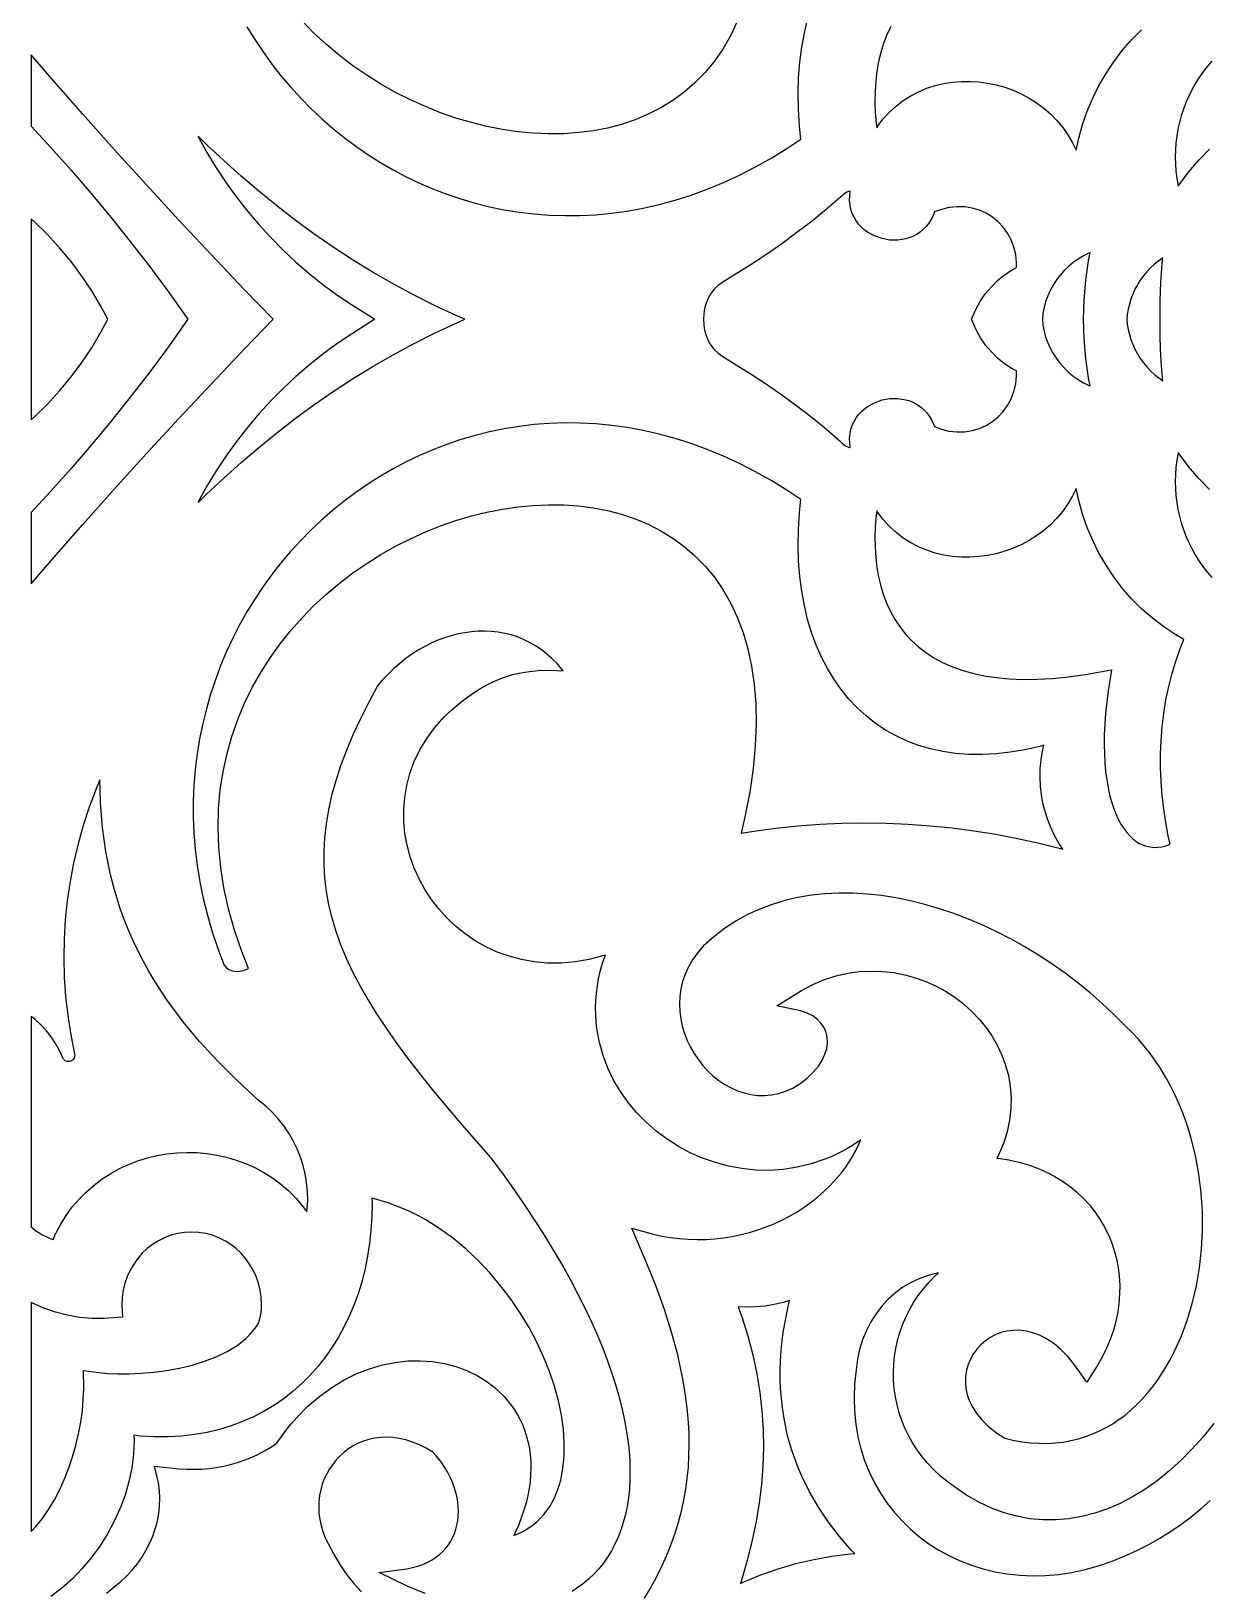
# Model space of a CAD drawing. Extents: x -375 to 375, y -1025 to 1025.
# Drawn here: x -265 to -207.8, y 514.5 to 590.2 of the extents above; entities that cross this region are included whole.
import ezdxf

# ---------------------------------------------------------------- set-up
doc = ezdxf.new("R2010")
doc.units = 0
doc.layers.add('LAYER_10', color=1, linetype='CONTINUOUS')

msp = doc.modelspace()

# ---------------------------------------------------------------- linework, layer by layer
at = {"layer": 'LAYER_10'}
for points in [[(-254.523, 590.426), (-254.145, 589.81), (-253.744, 589.21), (-253.322, 588.626), (-252.879, 588.06), (-252.415, 587.512), (-251.932, 586.982), (-251.43, 586.472), (-250.909, 585.981), (-250.37, 585.511), (-249.814, 585.062), (-249.242, 584.635), (-248.654, 584.23), (-248.05, 583.849), (-247.432, 583.491), (-246.8, 583.157), (-246.155, 582.848), (-245.496, 582.565), (-244.826, 582.307), (-244.144, 582.077), (-243.452, 581.874), (-242.749, 581.699), (-242.037, 581.553), (-241.315, 581.436), (-240.585, 581.349), (-239.848, 581.293), (-239.103, 581.268), (-238.352, 581.274), (-237.595, 581.313), (-236.833, 581.386), (-236.066, 581.492), (-235.295, 581.632), (-234.52, 581.808), (-233.743, 582.019), (-232.963, 582.267), (-232.181, 582.551), (-231.399, 582.874), (-230.616, 583.234), (-229.833, 583.634), (-229.05, 584.074), (-228.27, 584.554), (-227.64, 584.975), (-227.707, 585.613), (-227.756, 586.423), (-227.769, 587.212), (-227.746, 587.977), (-227.688, 588.719), (-227.596, 589.437), (-227.469, 590.129), (-227.309, 590.796)], [(-230.724, 590.691), (-231.051, 589.998), (-231.422, 589.353), (-231.835, 588.757), (-232.287, 588.209), (-232.777, 587.71), (-233.3, 587.258), (-233.856, 586.853), (-234.441, 586.496), (-235.053, 586.185), (-235.689, 585.919), (-236.347, 585.698), (-237.024, 585.52), (-237.719, 585.387), (-238.428, 585.295), (-239.151, 585.245), (-239.883, 585.236), (-240.625, 585.268), (-241.372, 585.338), (-242.123, 585.448), (-242.876, 585.596), (-243.629, 585.782), (-244.379, 586.004), (-245.125, 586.263), (-245.864, 586.557), (-246.594, 586.887), (-247.313, 587.251), (-248.019, 587.649), (-248.709, 588.081), (-249.381, 588.545), (-250.034, 589.042), (-250.664, 589.57), (-251.271, 590.13), (-251.85, 590.72)], [(-223.277, 590.44), (-223.463, 590.041), (-223.623, 589.625), (-223.757, 589.19), (-223.865, 588.74), (-223.947, 588.273), (-224.004, 587.791), (-224.035, 587.296), (-224.042, 586.788), (-224.024, 586.268), (-223.982, 585.737), (-223.957, 585.526), (-223.93, 585.57), (-223.652, 585.942), (-223.348, 586.28), (-223.02, 586.582), (-222.672, 586.85), (-222.305, 587.082), (-221.923, 587.281), (-221.528, 587.446), (-221.121, 587.577), (-220.706, 587.676), (-220.285, 587.742), (-219.859, 587.777), (-219.432, 587.781), (-219.005, 587.754), (-218.58, 587.697), (-218.159, 587.611), (-217.745, 587.495), (-217.339, 587.35), (-216.945, 587.177), (-216.563, 586.975), (-216.197, 586.745), (-215.847, 586.488), (-215.518, 586.203), (-215.211, 585.891), (-214.928, 585.552), (-214.672, 585.187), (-214.446, 584.797), (-214.282, 584.448), (-214.153, 585.034), (-213.964, 585.695), (-213.737, 586.342), (-213.471, 586.971), (-213.168, 587.58), (-212.827, 588.169), (-212.45, 588.736), (-212.035, 589.278), (-211.585, 589.793), (-211.099, 590.28)], [(-207.692, 588.77), (-207.913, 588.506), (-208.12, 588.234), (-208.314, 587.952), (-208.493, 587.663), (-208.659, 587.366), (-208.809, 587.062), (-208.945, 586.752), (-209.066, 586.436), (-209.171, 586.115), (-209.261, 585.789), (-209.335, 585.459), (-209.393, 585.126), (-209.435, 584.789), (-209.46, 584.449), (-209.468, 584.108), (-209.46, 583.764), (-209.434, 583.42), (-209.39, 583.075), (-209.329, 582.73), (-209.321, 582.695), (-209.274, 582.767), (-208.817, 583.385), (-208.327, 583.961), (-207.806, 584.497)], [(-207.806, 567.977), (-208.327, 568.513), (-208.817, 569.089), (-209.274, 569.707), (-209.321, 569.779), (-209.329, 569.744), (-209.39, 569.399), (-209.434, 569.054), (-209.46, 568.71), (-209.468, 568.367), (-209.46, 568.025), (-209.435, 567.686), (-209.393, 567.349), (-209.335, 567.015), (-209.261, 566.685), (-209.171, 566.359), (-209.066, 566.038), (-208.945, 565.722), (-208.809, 565.412), (-208.659, 565.108), (-208.493, 564.811), (-208.314, 564.522), (-208.12, 564.241), (-207.913, 563.968), (-207.692, 563.704)], [(-235.236, 514.175), (-234.945, 514.659), (-234.652, 515.193), (-234.385, 515.726), (-234.146, 516.259), (-233.932, 516.793), (-233.743, 517.327), (-233.579, 517.861), (-233.438, 518.396), (-233.321, 518.931), (-233.226, 519.467), (-233.152, 520.004), (-233.1, 520.542), (-233.069, 521.08), (-233.058, 521.62), (-233.066, 522.161), (-233.093, 522.703), (-233.138, 523.246), (-233.2, 523.79), (-233.28, 524.335), (-233.376, 524.88), (-233.616, 525.98), (-233.914, 527.082), (-234.265, 528.19), (-234.665, 529.303), (-235.11, 530.421), (-235.849, 532.141), (-234.811, 531.849), (-234.387, 531.753), (-233.961, 531.678), (-233.532, 531.625), (-233.102, 531.593), (-232.671, 531.581), (-232.242, 531.59), (-231.813, 531.619), (-231.388, 531.667), (-230.966, 531.735), (-230.548, 531.821), (-230.135, 531.927), (-229.729, 532.05), (-229.329, 532.192), (-228.938, 532.35), (-228.556, 532.527), (-228.184, 532.719), (-227.822, 532.929), (-227.473, 533.154), (-227.136, 533.395), (-226.812, 533.651), (-226.503, 533.923), (-226.21, 534.208), (-225.933, 534.508), (-225.672, 534.821), (-225.43, 535.148), (-225.206, 535.488), (-225.002, 535.841), (-224.819, 536.205), (-224.728, 536.415), (-224.84, 536.336), (-225.159, 536.13), (-225.482, 535.942), (-225.808, 535.771), (-226.137, 535.616), (-226.472, 535.477), (-227.139, 535.251), (-227.813, 535.087), (-228.49, 534.984), (-229.165, 534.94), (-229.835, 534.954), (-230.497, 535.022), (-231.149, 535.142), (-231.786, 535.313), (-232.407, 535.531), (-233.007, 535.796), (-233.584, 536.104), (-234.136, 536.454), (-234.658, 536.844), (-235.148, 537.272), (-235.603, 537.735), (-236.02, 538.232), (-236.395, 538.761), (-236.726, 539.319), (-237.009, 539.905), (-237.24, 540.517), (-237.418, 541.151), (-237.537, 541.803), (-237.574, 542.141), (-237.596, 542.48), (-237.601, 542.823), (-237.59, 543.17), (-237.562, 543.519), (-237.517, 543.872), (-237.455, 544.227), (-237.375, 544.585), (-237.276, 544.944), (-237.159, 545.306), (-237.128, 545.388), (-237.201, 545.363), (-237.906, 545.178), (-238.598, 545.057), (-239.276, 544.999), (-239.937, 544.999), (-240.579, 545.055), (-241.2, 545.165), (-241.8, 545.325), (-242.375, 545.534), (-242.923, 545.787), (-243.444, 546.082), (-243.936, 546.416), (-244.396, 546.786), (-244.823, 547.19), (-245.215, 547.625), (-245.571, 548.087), (-245.89, 548.574), (-246.169, 549.083), (-246.406, 549.611), (-246.601, 550.157), (-246.751, 550.716), (-246.855, 551.286), (-246.91, 551.865), (-246.915, 552.449), (-246.869, 553.035), (-246.769, 553.62), (-246.613, 554.202), (-246.401, 554.776), (-246.13, 555.34), (-245.8, 555.89), (-245.409, 556.424), (-244.954, 556.94), (-244.583, 557.284), (-244.222, 557.593), (-243.864, 557.875), (-243.504, 558.129), (-243.142, 558.356), (-242.776, 558.556), (-242.403, 558.729), (-242.022, 558.875), (-241.631, 558.994), (-241.23, 559.086), (-240.816, 559.151), (-240.389, 559.191), (-239.945, 559.205), (-239.485, 559.195), (-239.174, 559.173), (-239.236, 559.256), (-239.473, 559.53), (-239.721, 559.782), (-239.979, 560.01), (-240.247, 560.216), (-240.523, 560.4), (-240.807, 560.562), (-241.099, 560.702), (-241.398, 560.821), (-241.702, 560.919), (-242.013, 560.996), (-242.328, 561.053), (-242.647, 561.089), (-242.969, 561.104), (-243.294, 561.1), (-243.621, 561.076), (-243.949, 561.031), (-244.278, 560.968), (-244.605, 560.884), (-244.932, 560.782), (-245.256, 560.66), (-245.578, 560.519), (-245.895, 560.36), (-246.208, 560.182), (-246.515, 559.986), (-246.817, 559.772), (-247.111, 559.539), (-247.397, 559.289), (-247.674, 559.022), (-247.942, 558.737), (-248.183, 558.455), (-248.615, 557.653), (-249.019, 556.849), (-249.381, 556.067), (-249.7, 555.306), (-249.979, 554.563), (-250.216, 553.839), (-250.413, 553.13), (-250.569, 552.435), (-250.686, 551.754), (-250.762, 551.083), (-250.8, 550.421), (-250.798, 549.767), (-250.758, 549.119), (-250.679, 548.473), (-250.561, 547.83), (-250.405, 547.187), (-250.21, 546.541), (-249.977, 545.892), (-249.705, 545.238), (-249.395, 544.577), (-249.047, 543.908), (-248.66, 543.228), (-248.235, 542.538), (-247.771, 541.835), (-247.27, 541.117), (-246.73, 540.384), (-246.153, 539.634), (-245.539, 538.866), (-244.198, 537.265), (-242.699, 535.562), (-242.109, 534.766), (-241.554, 533.991), (-241.029, 533.229), (-240.532, 532.481), (-240.063, 531.746), (-239.621, 531.024), (-239.207, 530.316), (-238.82, 529.621), (-238.459, 528.939), (-238.124, 528.271), (-237.815, 527.617), (-237.53, 526.977), (-237.271, 526.35), (-237.036, 525.737), (-236.824, 525.137), (-236.636, 524.552), (-236.472, 523.981), (-236.33, 523.423), (-236.21, 522.88), (-236.112, 522.351), (-236.035, 521.836), (-235.98, 521.335), (-235.946, 520.849), (-235.932, 520.377), (-235.938, 519.919), (-235.963, 519.476), (-236.008, 519.048), (-236.072, 518.634), (-236.155, 518.236), (-236.256, 517.852), (-236.375, 517.484), (-236.511, 517.132), (-236.665, 516.795), (-236.836, 516.474), (-237.023, 516.169), (-237.225, 515.881), (-237.443, 515.609), (-237.676, 515.354), (-237.923, 515.117), (-238.184, 514.897), (-238.459, 514.694), (-238.745, 514.509)], [(-261.335, 514.419), (-260.971, 514.73), (-260.654, 514.983), (-260.368, 515.248), (-260.102, 515.533), (-259.855, 515.836), (-259.631, 516.155), (-259.429, 516.487), (-259.252, 516.832), (-259.1, 517.187), (-258.973, 517.55), (-258.874, 517.918), (-258.804, 518.29), (-258.762, 518.665), (-258.751, 519.039), (-258.771, 519.411), (-258.823, 519.78), (-259.01, 520.581), (-257.818, 520.453), (-257.45, 520.435), (-257.084, 520.433), (-256.723, 520.447), (-256.366, 520.476), (-256.014, 520.522), (-255.667, 520.584), (-255.325, 520.663), (-254.986, 520.759), (-254.653, 520.873), (-254.323, 521.004), (-253.998, 521.153), (-253.677, 521.321), (-253.361, 521.507), (-253.091, 521.685), (-252.885, 521.983), (-252.634, 522.319), (-252.376, 522.638), (-252.109, 522.942), (-251.562, 523.495), (-250.992, 523.984), (-250.404, 524.41), (-249.802, 524.772), (-249.189, 525.074), (-248.571, 525.315), (-247.95, 525.497), (-247.33, 525.621), (-246.715, 525.689), (-246.11, 525.702), (-245.517, 525.661), (-244.94, 525.568), (-244.384, 525.423), (-243.852, 525.228), (-243.348, 524.985), (-242.875, 524.693), (-242.439, 524.356), (-242.043, 523.972), (-241.694, 523.549), (-241.534, 523.316), (-241.389, 523.077), (-241.258, 522.827), (-241.14, 522.568), (-241.037, 522.299), (-240.948, 522.021), (-240.875, 521.734), (-240.818, 521.439), (-240.777, 521.135), (-240.752, 520.824), (-240.745, 520.505), (-240.756, 520.178), (-240.784, 519.844), (-240.831, 519.504), (-240.896, 519.156), (-240.98, 518.803), (-241.084, 518.443), (-241.207, 518.077), (-241.351, 517.705), (-241.515, 517.328), (-241.57, 517.215), (-241.379, 517.293), (-241.129, 517.418), (-240.895, 517.557), (-240.677, 517.709), (-240.475, 517.875), (-240.287, 518.053), (-240.115, 518.245), (-239.956, 518.448), (-239.812, 518.664), (-239.682, 518.891), (-239.565, 519.129), (-239.462, 519.379), (-239.372, 519.639), (-239.296, 519.91), (-239.234, 520.19), (-239.185, 520.476), (-239.126, 521.085), (-239.12, 521.719), (-239.165, 522.379), (-239.262, 523.06), (-239.408, 523.757), (-239.602, 524.464), (-239.843, 525.178), (-240.13, 525.893), (-240.461, 526.605), (-240.834, 527.308), (-241.249, 528), (-241.702, 528.674), (-242.194, 529.326), (-242.722, 529.952), (-243.284, 530.547), (-243.879, 531.107), (-244.506, 531.627), (-245.162, 532.103), (-245.849, 532.532), (-246.198, 532.725), (-246.557, 532.906), (-246.922, 533.072), (-247.292, 533.223), (-247.669, 533.36), (-248.051, 533.48), (-248.439, 533.584), (-248.463, 533.589), (-248.455, 533.329), (-248.466, 532.677), (-248.505, 532.034), (-248.572, 531.402), (-248.667, 530.782), (-248.79, 530.174), (-248.939, 529.58), (-249.116, 529), (-249.319, 528.435), (-249.548, 527.888), (-249.803, 527.357), (-250.083, 526.846), (-250.388, 526.354), (-250.718, 525.882), (-251.073, 525.433), (-251.451, 525.006), (-251.853, 524.603), (-252.278, 524.225), (-252.725, 523.873), (-253.195, 523.548), (-253.686, 523.251), (-254.199, 522.983), (-254.733, 522.746), (-255.287, 522.539), (-255.86, 522.365), (-256.453, 522.224), (-257.064, 522.117), (-257.694, 522.045), (-258.341, 522.008), (-259.006, 522.009), (-259.687, 522.047), (-260.017, 522.083), (-260.007, 521.812), (-260.031, 521.159), (-260.114, 520.498), (-260.253, 519.839), (-260.444, 519.185), (-260.685, 518.54), (-260.971, 517.909), (-261.301, 517.297), (-261.672, 516.707), (-262.08, 516.144), (-262.524, 515.613), (-262.999, 515.117), (-263.505, 514.662), (-264.038, 514.252)], [(-207.596, 522.649), (-208.118, 522.003), (-208.655, 521.402), (-209.206, 520.846), (-209.771, 520.336), (-210.347, 519.874), (-210.935, 519.459), (-211.533, 519.094), (-212.14, 518.778), (-212.754, 518.513), (-213.374, 518.299), (-213.999, 518.138), (-214.628, 518.03), (-215.259, 517.976), (-215.89, 517.978), (-216.521, 518.036), (-217.148, 518.151), (-217.771, 518.322), (-218.387, 518.552), (-218.996, 518.839), (-219.596, 519.185), (-220.179, 519.585), (-220.535, 519.841), (-220.873, 520.118), (-221.188, 520.41), (-221.48, 520.717), (-221.748, 521.038), (-221.992, 521.371), (-222.214, 521.715), (-222.411, 522.069), (-222.585, 522.432), (-222.736, 522.803), (-222.863, 523.18), (-222.966, 523.563), (-223.046, 523.951), (-223.102, 524.341), (-223.134, 524.734), (-223.143, 525.127), (-223.129, 525.521), (-223.091, 525.913), (-223.029, 526.302), (-222.944, 526.688), (-222.835, 527.07), (-222.702, 527.446), (-222.547, 527.814), (-222.367, 528.175), (-222.165, 528.527), (-221.938, 528.868), (-221.689, 529.197), (-221.416, 529.514), (-221.12, 529.817), (-220.951, 529.969), (-221.412, 529.857), (-221.86, 529.699), (-222.283, 529.501), (-222.681, 529.264), (-223.052, 528.992), (-223.395, 528.685), (-223.708, 528.346), (-223.991, 527.978), (-224.242, 527.582), (-224.459, 527.161), (-224.641, 526.718), (-224.786, 526.254), (-224.893, 525.771), (-224.962, 525.265), (-225.033, 524.576), (-225.058, 523.908), (-225.037, 523.259), (-224.974, 522.628), (-224.87, 522.016), (-224.725, 521.425), (-224.542, 520.854), (-224.323, 520.306), (-224.068, 519.78), (-223.78, 519.278), (-223.459, 518.801), (-223.107, 518.35), (-222.726, 517.924), (-222.317, 517.527), (-221.881, 517.158), (-221.421, 516.818), (-220.937, 516.509), (-220.43, 516.232), (-219.904, 515.987), (-219.358, 515.776), (-218.795, 515.6), (-218.216, 515.459), (-217.622, 515.356), (-217.015, 515.29), (-216.397, 515.263), (-215.769, 515.275), (-215.132, 515.329), (-214.488, 515.425), (-213.838, 515.564), (-213.184, 515.747), (-212.528, 515.976), (-211.866, 516.252), (-211.299, 516.508), (-210.748, 516.787), (-210.212, 517.088), (-209.691, 517.412), (-209.187, 517.758), (-208.7, 518.125), (-208.23, 518.511), (-207.777, 518.917)], [(-245.877, 514.401), (-246.309, 514.576), (-246.743, 514.769), (-248.106, 515.431), (-246.773, 515.605), (-246.49, 515.661), (-246.226, 515.733), (-245.98, 515.82), (-245.752, 515.921), (-245.542, 516.035), (-245.349, 516.161), (-245.173, 516.299), (-245.014, 516.446), (-244.87, 516.604), (-244.743, 516.772), (-244.63, 516.948), (-244.533, 517.132), (-244.45, 517.324), (-244.383, 517.523), (-244.33, 517.729), (-244.292, 517.941), (-244.27, 518.158), (-244.262, 518.379), (-244.269, 518.604), (-244.292, 518.832), (-244.329, 519.062), (-244.382, 519.294), (-244.449, 519.525), (-244.532, 519.756), (-244.629, 519.986), (-244.742, 520.214), (-244.87, 520.438), (-245.012, 520.658), (-245.169, 520.874), (-245.341, 521.083), (-245.504, 521.261), (-245.818, 521.45), (-246.156, 521.621), (-246.489, 521.757), (-246.815, 521.861), (-247.134, 521.934), (-247.445, 521.978), (-247.749, 521.993), (-248.043, 521.982), (-248.328, 521.946), (-248.603, 521.885), (-248.868, 521.802), (-249.121, 521.697), (-249.363, 521.571), (-249.592, 521.426), (-249.807, 521.262), (-250.008, 521.082), (-250.194, 520.885), (-250.364, 520.673), (-250.517, 520.448), (-250.652, 520.21), (-250.769, 519.962), (-250.866, 519.703), (-250.942, 519.435), (-250.998, 519.159), (-251.031, 518.877), (-251.042, 518.59), (-251.029, 518.298), (-250.992, 518.003), (-250.929, 517.706), (-250.839, 517.407), (-250.722, 517.108), (-250.573, 516.802), (-250.299, 516.274), (-250.001, 515.782), (-249.678, 515.319), (-249.332, 514.885), (-248.963, 514.48)]]:
    msp.add_lwpolyline(points, dxfattribs=at)
for points in [[(-264.998, 566.866), (-264.998, 563.407), (-264.014, 564.545), (-262.489, 566.281), (-260.949, 568.006), (-259.396, 569.719), (-257.829, 571.421), (-256.248, 573.111), (-254.654, 574.789), (-253.255, 576.237), (-254.654, 577.686), (-256.248, 579.363), (-257.829, 581.053), (-259.396, 582.755), (-260.949, 584.468), (-262.489, 586.193), (-264.014, 587.929), (-264.998, 589.067), (-264.998, 585.608), (-264.062, 584.598), (-263.063, 583.479), (-262.084, 582.343), (-261.128, 581.19), (-260.192, 580.021), (-259.279, 578.836), (-258.388, 577.634), (-257.391, 576.237), (-258.388, 574.84), (-259.279, 573.638), (-260.192, 572.453), (-261.128, 571.284), (-262.084, 570.131), (-263.063, 568.995), (-264.062, 567.876)], [(-246.448, 575.048), (-245.417, 575.565), (-244.362, 576.057), (-243.944, 576.237), (-244.362, 576.418), (-245.417, 576.909), (-246.448, 577.427), (-247.455, 577.969), (-248.44, 578.536), (-249.404, 579.128), (-250.348, 579.744), (-251.272, 580.385), (-252.179, 581.05), (-253.07, 581.738), (-253.944, 582.451), (-254.805, 583.187), (-255.652, 583.946), (-256.488, 584.728), (-256.9, 585.131), (-256.885, 585.101), (-256.465, 584.334), (-256.015, 583.588), (-255.538, 582.864), (-255.034, 582.163), (-254.504, 581.485), (-253.949, 580.831), (-253.37, 580.201), (-252.769, 579.595), (-252.146, 579.014), (-251.502, 578.459), (-250.839, 577.93), (-250.156, 577.427), (-249.457, 576.952), (-248.315, 576.237), (-249.457, 575.523), (-250.156, 575.047), (-250.839, 574.544), (-251.502, 574.015), (-252.146, 573.46), (-252.769, 572.879), (-253.37, 572.274), (-253.949, 571.643), (-254.504, 570.989), (-255.034, 570.311), (-255.538, 569.61), (-256.015, 568.886), (-256.465, 568.141), (-256.885, 567.373), (-256.9, 567.343), (-256.488, 567.746), (-255.652, 568.528), (-254.805, 569.288), (-253.944, 570.023), (-253.07, 570.736), (-252.179, 571.425), (-251.272, 572.089), (-250.348, 572.73), (-249.404, 573.346), (-248.44, 573.938), (-247.455, 574.505)], [(-225.716, 570.312), (-225.598, 570.2), (-225.498, 570.12), (-225.407, 570.064), (-225.33, 570.032), (-225.269, 570.022), (-225.239, 570.024), (-225.267, 570.251), (-225.272, 570.476), (-225.251, 570.693), (-225.208, 570.901), (-225.143, 571.098), (-225.058, 571.283), (-224.955, 571.455), (-224.837, 571.613), (-224.699, 571.763), (-224.403, 572.004), (-224.064, 572.192), (-223.699, 572.322), (-223.317, 572.391), (-222.928, 572.396), (-222.549, 572.335), (-222.354, 572.276), (-222.171, 572.199), (-221.994, 572.104), (-221.826, 571.988), (-221.668, 571.853), (-221.522, 571.697), (-221.391, 571.522), (-221.276, 571.328), (-221.178, 571.115), (-221.151, 571.033), (-220.855, 570.916), (-220.453, 570.815), (-220.061, 570.771), (-219.681, 570.78), (-219.316, 570.838), (-218.97, 570.943), (-218.644, 571.092), (-218.342, 571.281), (-218.066, 571.508), (-217.822, 571.769), (-217.611, 572.061), (-217.436, 572.382), (-217.302, 572.728), (-217.212, 573.098), (-217.168, 573.487), (-217.172, 573.729), (-217.385, 573.839), (-217.749, 574.078), (-218.086, 574.35), (-218.393, 574.653), (-218.67, 574.985), (-218.915, 575.342), (-219.125, 575.724), (-219.348, 576.237), (-219.125, 576.751), (-218.915, 577.132), (-218.67, 577.489), (-218.393, 577.821), (-218.086, 578.124), (-217.749, 578.397), (-217.385, 578.635), (-217.172, 578.745), (-217.168, 578.987), (-217.212, 579.377), (-217.302, 579.746), (-217.436, 580.092), (-217.611, 580.413), (-217.822, 580.706), (-218.066, 580.967), (-218.342, 581.193), (-218.644, 581.382), (-218.97, 581.531), (-219.316, 581.636), (-219.681, 581.694), (-220.061, 581.703), (-220.453, 581.659), (-220.859, 581.557), (-221.059, 581.486), (-221.149, 581.447), (-221.178, 581.36), (-221.276, 581.146), (-221.391, 580.952), (-221.522, 580.777), (-221.668, 580.621), (-221.826, 580.486), (-221.994, 580.371), (-222.171, 580.275), (-222.354, 580.199), (-222.549, 580.139), (-222.928, 580.078), (-223.317, 580.084), (-223.699, 580.152), (-224.064, 580.282), (-224.397, 580.467), (-224.558, 580.586), (-224.704, 580.717), (-224.837, 580.861), (-224.955, 581.019), (-225.058, 581.191), (-225.143, 581.376), (-225.208, 581.573), (-225.251, 581.781), (-225.272, 581.998), (-225.267, 582.224), (-225.239, 582.45), (-225.269, 582.453), (-225.33, 582.442), (-225.407, 582.411), (-225.492, 582.358), (-225.721, 582.158), (-226.39, 581.576), (-227.097, 581.001), (-227.827, 580.442), (-228.569, 579.904), (-229.311, 579.39), (-230.044, 578.904), (-231.419, 578.046), (-231.652, 577.881), (-231.844, 577.697), (-232.005, 577.49), (-232.137, 577.263), (-232.24, 577.021), (-232.312, 576.766), (-232.354, 576.505), (-232.365, 576.237), (-232.354, 575.969), (-232.312, 575.708), (-232.24, 575.454), (-232.137, 575.211), (-232.005, 574.984), (-231.844, 574.777), (-231.652, 574.593), (-231.419, 574.428), (-230.044, 573.57), (-229.311, 573.084), (-228.569, 572.57), (-227.827, 572.032), (-227.097, 571.473), (-226.39, 570.899)], [(-264.998, 571.362), (-264.833, 571.508), (-264.208, 572.124), (-263.617, 572.768), (-263.061, 573.44), (-262.541, 574.138), (-262.059, 574.861), (-261.615, 575.607), (-261.283, 576.237), (-261.615, 576.867), (-262.059, 577.614), (-262.541, 578.337), (-263.061, 579.035), (-263.617, 579.706), (-264.208, 580.351), (-264.833, 580.966), (-264.998, 581.112), (-264.998, 576.237)], [(-213.806, 578.133), (-213.746, 578.608), (-213.67, 579.081), (-213.593, 579.472), (-213.661, 579.445), (-213.926, 579.313), (-214.18, 579.162), (-214.421, 578.991), (-214.648, 578.803), (-214.86, 578.599), (-215.056, 578.38), (-215.234, 578.146), (-215.395, 577.9), (-215.536, 577.642), (-215.657, 577.374), (-215.756, 577.097), (-215.834, 576.811), (-215.888, 576.518), (-215.916, 576.237), (-215.888, 575.956), (-215.834, 575.664), (-215.756, 575.378), (-215.657, 575.1), (-215.536, 574.832), (-215.395, 574.574), (-215.234, 574.328), (-215.056, 574.094), (-214.86, 573.875), (-214.648, 573.671), (-214.421, 573.483), (-214.18, 573.313), (-213.926, 573.161), (-213.661, 573.029), (-213.593, 573.002), (-213.67, 573.396), (-213.806, 574.339), (-213.885, 575.285), (-213.919, 576.237), (-213.885, 577.189)], [(-211.528, 575.013), (-211.422, 574.781), (-211.3, 574.556), (-211.163, 574.338), (-211.011, 574.13), (-210.845, 573.93), (-210.666, 573.741), (-210.472, 573.563), (-210.266, 573.396), (-210.065, 573.255), (-210.098, 573.548), (-210.165, 574.445), (-210.199, 575.343), (-210.2, 576.237), (-210.199, 577.131), (-210.165, 578.029), (-210.098, 578.926), (-210.065, 579.219), (-210.266, 579.078), (-210.472, 578.911), (-210.666, 578.733), (-210.845, 578.544), (-211.011, 578.344), (-211.163, 578.136), (-211.3, 577.918), (-211.422, 577.693), (-211.528, 577.461), (-211.619, 577.222), (-211.693, 576.978), (-211.751, 576.729), (-211.792, 576.476), (-211.814, 576.237), (-211.792, 575.999), (-211.751, 575.745), (-211.693, 575.496), (-211.619, 575.252)], [(-248.654, 568.244), (-249.242, 567.839), (-249.814, 567.412), (-250.37, 566.963), (-250.909, 566.493), (-251.43, 566.002), (-251.932, 565.492), (-252.415, 564.962), (-252.879, 564.414), (-253.322, 563.848), (-253.744, 563.264), (-254.145, 562.664), (-254.523, 562.048), (-254.879, 561.416), (-255.211, 560.77), (-255.518, 560.11), (-255.801, 559.436), (-256.059, 558.749), (-256.291, 558.05), (-256.496, 557.34), (-256.673, 556.618), (-256.823, 555.887), (-256.944, 555.145), (-257.036, 554.394), (-257.098, 553.635), (-257.13, 552.868), (-257.131, 552.094), (-257.1, 551.313), (-257.037, 550.526), (-256.941, 549.734), (-256.811, 548.936), (-256.647, 548.135), (-256.447, 547.33), (-256.213, 546.521), (-255.942, 545.711), (-255.645, 544.927), (-255.599, 544.86), (-255.537, 544.791), (-255.47, 544.734), (-255.405, 544.692), (-255.232, 544.622), (-255.047, 544.593), (-254.847, 544.603), (-254.64, 544.652), (-254.446, 544.735), (-254.775, 545.552), (-255.132, 546.601), (-255.421, 547.632), (-255.642, 548.645), (-255.798, 549.639), (-255.892, 550.613), (-255.925, 551.567), (-255.899, 552.499), (-255.817, 553.409), (-255.681, 554.296), (-255.493, 555.16), (-255.256, 556), (-254.971, 556.814), (-254.642, 557.602), (-254.269, 558.364), (-253.857, 559.099), (-253.406, 559.806), (-252.92, 560.484), (-252.401, 561.134), (-251.85, 561.754), (-251.271, 562.345), (-250.664, 562.904), (-250.034, 563.432), (-249.381, 563.929), (-248.709, 564.394), (-248.019, 564.825), (-247.313, 565.223), (-246.594, 565.587), (-245.864, 565.917), (-245.125, 566.211), (-244.379, 566.47), (-243.629, 566.693), (-242.876, 566.878), (-242.123, 567.026), (-241.372, 567.136), (-240.625, 567.207), (-239.883, 567.238), (-239.151, 567.229), (-238.428, 567.179), (-237.719, 567.088), (-237.024, 566.954), (-236.347, 566.777), (-235.689, 566.555), (-235.053, 566.29), (-234.441, 565.978), (-233.856, 565.621), (-233.3, 565.216), (-232.777, 564.765), (-232.287, 564.265), (-231.835, 563.717), (-231.422, 563.121), (-231.051, 562.476), (-230.724, 561.783), (-230.444, 561.04), (-230.212, 560.249), (-230.031, 559.407), (-229.903, 558.516), (-229.829, 557.575), (-229.812, 556.583), (-229.854, 555.54), (-229.957, 554.445), (-230.122, 553.297), (-230.351, 552.097), (-230.54, 551.298), (-229.928, 551.399), (-228.861, 551.541), (-227.792, 551.652), (-226.721, 551.732), (-225.649, 551.781), (-224.577, 551.798), (-223.505, 551.785), (-222.434, 551.74), (-221.365, 551.664), (-220.299, 551.557), (-219.236, 551.419), (-218.177, 551.25), (-217.123, 551.05), (-216.074, 550.82), (-215.032, 550.558), (-214.918, 550.526), (-215.094, 550.791), (-215.307, 551.164), (-215.493, 551.548), (-215.652, 551.942), (-215.783, 552.345), (-215.887, 552.755), (-215.963, 553.17), (-216.01, 553.59), (-216.028, 554.013), (-216.018, 554.438), (-215.978, 554.863), (-215.908, 555.286), (-215.84, 555.572), (-216.043, 555.514), (-216.765, 555.348), (-217.472, 555.226), (-218.163, 555.148), (-218.837, 555.113), (-219.493, 555.121), (-220.131, 555.17), (-220.75, 555.26), (-221.348, 555.391), (-221.926, 555.562), (-222.482, 555.772), (-223.015, 556.02), (-223.524, 556.306), (-224.009, 556.629), (-224.467, 556.988), (-224.9, 557.382), (-225.304, 557.809), (-225.681, 558.27), (-226.029, 558.764), (-226.347, 559.288), (-226.634, 559.842), (-226.891, 560.426), (-227.116, 561.039), (-227.309, 561.678), (-227.469, 562.345), (-227.596, 563.037), (-227.688, 563.755), (-227.746, 564.497), (-227.769, 565.263), (-227.756, 566.051), (-227.707, 566.861), (-227.64, 567.499), (-228.27, 567.92), (-229.05, 568.4), (-229.833, 568.84), (-230.616, 569.24), (-231.399, 569.601), (-232.181, 569.923), (-232.963, 570.208), (-233.743, 570.455), (-234.52, 570.666), (-235.295, 570.842), (-236.066, 570.982), (-236.833, 571.088), (-237.595, 571.161), (-238.352, 571.2), (-239.103, 571.207), (-239.848, 571.181), (-240.585, 571.125), (-241.315, 571.038), (-242.037, 570.921), (-242.749, 570.775), (-243.452, 570.6), (-244.144, 570.397), (-244.826, 570.167), (-245.496, 569.91), (-246.155, 569.626), (-246.8, 569.317), (-247.432, 568.984), (-248.05, 568.625)], [(-220.706, 564.799), (-221.121, 564.897), (-221.528, 565.029), (-221.923, 565.193), (-222.305, 565.392), (-222.672, 565.624), (-223.02, 565.892), (-223.348, 566.194), (-223.652, 566.532), (-223.93, 566.905), (-223.957, 566.948), (-223.982, 566.737), (-224.024, 566.206), (-224.042, 565.686), (-224.035, 565.178), (-224.004, 564.683), (-223.947, 564.201), (-223.865, 563.735), (-223.757, 563.284), (-223.623, 562.85), (-223.463, 562.433), (-223.277, 562.034), (-223.063, 561.655), (-222.822, 561.295), (-222.553, 560.956), (-222.255, 560.637), (-221.928, 560.34), (-221.571, 560.065), (-221.182, 559.813), (-220.762, 559.586), (-220.309, 559.383), (-219.822, 559.207), (-219.301, 559.058), (-218.745, 558.938), (-218.154, 558.848), (-217.526, 558.789), (-216.862, 558.762), (-216.161, 558.769), (-215.423, 558.81), (-214.647, 558.887), (-213.832, 559.001), (-212.557, 559.228), (-212.718, 558.215), (-212.791, 557.653), (-212.848, 557.111), (-212.886, 556.589), (-212.909, 556.087), (-212.915, 555.606), (-212.906, 555.145), (-212.882, 554.706), (-212.844, 554.288), (-212.792, 553.891), (-212.727, 553.517), (-212.65, 553.165), (-212.561, 552.835), (-212.46, 552.528), (-212.35, 552.244), (-212.23, 551.983), (-212.102, 551.745), (-211.965, 551.531), (-211.822, 551.34), (-211.673, 551.172), (-211.518, 551.027), (-211.358, 550.905), (-211.195, 550.805), (-211.027, 550.726), (-210.855, 550.668), (-210.678, 550.631), (-210.496, 550.614), (-210.308, 550.618), (-210.115, 550.644), (-209.915, 550.692), (-209.713, 550.762), (-209.802, 551.165), (-209.925, 551.823), (-210.024, 552.484), (-210.1, 553.147), (-210.152, 553.81), (-210.179, 554.473), (-210.181, 555.136), (-210.157, 555.798), (-210.106, 556.458), (-210.027, 557.115), (-209.921, 557.769), (-209.785, 558.419), (-209.621, 559.064), (-209.426, 559.704), (-209.201, 560.337), (-209.051, 560.702), (-209.431, 560.919), (-210.021, 561.311), (-210.577, 561.736), (-211.099, 562.194), (-211.585, 562.681), (-212.035, 563.197), (-212.45, 563.738), (-212.827, 564.305), (-213.168, 564.894), (-213.471, 565.504), (-213.737, 566.133), (-213.964, 566.779), (-214.153, 567.44), (-214.282, 568.026), (-214.446, 567.677), (-214.672, 567.287), (-214.928, 566.922), (-215.211, 566.583), (-215.518, 566.271), (-215.847, 565.987), (-216.197, 565.729), (-216.563, 565.499), (-216.945, 565.298), (-217.339, 565.124), (-217.745, 564.979), (-218.159, 564.863), (-218.58, 564.777), (-219.005, 564.72), (-219.432, 564.693), (-219.859, 564.697), (-220.285, 564.732)], [(-264.998, 542.412), (-264.998, 532.2), (-264.788, 532.025), (-264.45, 531.811), (-264.082, 531.64), (-263.927, 531.591), (-263.826, 531.829), (-263.58, 532.302), (-263.305, 532.746), (-263.002, 533.161), (-262.673, 533.546), (-262.32, 533.902), (-261.945, 534.227), (-261.551, 534.523), (-261.139, 534.788), (-260.712, 535.023), (-260.27, 535.228), (-259.817, 535.402), (-259.354, 535.545), (-258.883, 535.658), (-258.406, 535.74), (-257.924, 535.791), (-257.441, 535.811), (-256.956, 535.8), (-256.473, 535.758), (-255.993, 535.684), (-255.518, 535.578), (-255.05, 535.441), (-254.591, 535.271), (-254.142, 535.07), (-253.707, 534.836), (-253.286, 534.569), (-252.882, 534.27), (-252.496, 533.938), (-252.132, 533.573), (-251.79, 533.175), (-251.613, 532.934), (-251.597, 533.06), (-251.576, 533.491), (-251.586, 533.92), (-251.627, 534.345), (-251.699, 534.765), (-251.801, 535.179), (-251.932, 535.584), (-252.092, 535.98), (-252.28, 536.365), (-252.496, 536.737), (-252.739, 537.095), (-253.009, 537.438), (-253.306, 537.763), (-253.628, 538.07), (-253.991, 538.369), (-255.013, 539.313), (-255.955, 540.253), (-256.82, 541.195), (-257.226, 541.67), (-257.613, 542.146), (-257.981, 542.624), (-258.331, 543.106), (-258.662, 543.591), (-258.976, 544.08), (-259.272, 544.573), (-259.549, 545.071), (-259.809, 545.575), (-260.051, 546.084), (-260.276, 546.599), (-260.483, 547.12), (-260.673, 547.649), (-260.846, 548.184), (-261.002, 548.728), (-261.141, 549.28), (-261.263, 549.84), (-261.369, 550.409), (-261.458, 550.987), (-261.531, 551.575), (-261.588, 552.173), (-261.629, 552.782), (-261.654, 553.401), (-261.662, 553.885), (-261.847, 553.451), (-262.177, 552.57), (-262.469, 551.679), (-262.722, 550.778), (-262.936, 549.869), (-263.111, 548.953), (-263.246, 548.032), (-263.341, 547.106), (-263.397, 546.176), (-263.414, 545.244), (-263.39, 544.311), (-263.326, 543.379), (-263.221, 542.448), (-263.077, 541.519), (-262.89, 540.587), (-262.883, 540.522), (-262.888, 540.463), (-262.903, 540.408), (-262.927, 540.36), (-262.96, 540.317), (-262.999, 540.282), (-263.043, 540.253), (-263.091, 540.232), (-263.141, 540.22), (-263.193, 540.216), (-263.245, 540.22), (-263.296, 540.235), (-263.344, 540.259), (-263.388, 540.293), (-263.426, 540.338), (-263.458, 540.395), (-263.624, 540.758), (-263.813, 541.096), (-264.027, 541.417), (-264.267, 541.72), (-264.531, 542.005), (-264.817, 542.269)], [(-232.615, 540.304), (-232.391, 540.021), (-232.148, 539.758), (-231.888, 539.516), (-231.613, 539.298), (-231.325, 539.104), (-231.024, 538.938), (-230.714, 538.8), (-230.395, 538.693), (-230.069, 538.618), (-229.738, 538.577), (-229.402, 538.57), (-229.063, 538.601), (-228.722, 538.67), (-228.379, 538.781), (-228.035, 538.935), (-227.695, 539.132), (-227.336, 539.408), (-227.034, 539.696), (-226.79, 539.989), (-226.602, 540.283), (-226.468, 540.574), (-226.385, 540.856), (-226.35, 541.128), (-226.361, 541.386), (-226.415, 541.629), (-226.51, 541.857), (-226.649, 542.068), (-226.831, 542.26), (-227.06, 542.43), (-227.336, 542.575), (-227.66, 542.688), (-228.803, 542.921), (-227.611, 543.672), (-227.053, 543.961), (-226.49, 544.195), (-225.923, 544.375), (-225.355, 544.504), (-224.789, 544.582), (-224.228, 544.612), (-223.672, 544.596), (-223.126, 544.535), (-222.591, 544.431), (-222.07, 544.287), (-221.565, 544.104), (-221.078, 543.884), (-220.611, 543.629), (-220.167, 543.34), (-219.748, 543.021), (-219.356, 542.671), (-218.993, 542.293), (-218.662, 541.889), (-218.365, 541.46), (-218.105, 541.009), (-217.883, 540.536), (-217.703, 540.045), (-217.567, 539.536), (-217.478, 539.012), (-217.437, 538.476), (-217.447, 537.928), (-217.512, 537.373), (-217.631, 536.812), (-217.809, 536.247), (-218.046, 535.681), (-218.121, 535.538), (-218.057, 535.532), (-217.549, 535.452), (-217.061, 535.344), (-216.593, 535.207), (-216.145, 535.045), (-215.719, 534.857), (-215.314, 534.644), (-214.932, 534.409), (-214.572, 534.151), (-214.235, 533.873), (-213.922, 533.575), (-213.633, 533.259), (-213.368, 532.926), (-213.129, 532.577), (-212.915, 532.214), (-212.727, 531.837), (-212.565, 531.448), (-212.429, 531.049), (-212.321, 530.64), (-212.24, 530.223), (-212.187, 529.799), (-212.162, 529.369), (-212.165, 528.934), (-212.197, 528.496), (-212.258, 528.057), (-212.348, 527.616), (-212.468, 527.177), (-212.618, 526.738), (-212.799, 526.303), (-213.009, 525.872), (-213.251, 525.447), (-213.76, 524.664), (-214.349, 525.506), (-214.685, 525.91), (-215.025, 526.252), (-215.367, 526.534), (-215.709, 526.761), (-216.048, 526.935), (-216.382, 527.06), (-216.71, 527.14), (-217.03, 527.178), (-217.34, 527.176), (-217.64, 527.137), (-217.927, 527.063), (-218.2, 526.957), (-218.456, 526.821), (-218.693, 526.658), (-218.909, 526.47), (-219.103, 526.259), (-219.27, 526.027), (-219.41, 525.779), (-219.521, 525.516), (-219.6, 525.24), (-219.645, 524.953), (-219.655, 524.659), (-219.628, 524.357), (-219.56, 524.05), (-219.45, 523.74), (-219.293, 523.427), (-219.087, 523.115), (-218.829, 522.805), (-218.514, 522.499), (-218.141, 522.201), (-217.739, 521.937), (-217.342, 521.845), (-216.911, 521.769), (-216.489, 521.719), (-216.078, 521.693), (-215.676, 521.691), (-215.284, 521.713), (-214.902, 521.757), (-214.53, 521.823), (-214.168, 521.91), (-213.815, 522.018), (-213.472, 522.146), (-213.139, 522.293), (-212.815, 522.459), (-212.501, 522.644), (-212.197, 522.847), (-211.903, 523.067), (-211.618, 523.304), (-211.344, 523.558), (-211.08, 523.826), (-210.826, 524.111), (-210.582, 524.409), (-210.35, 524.722), (-210.128, 525.048), (-209.916, 525.387), (-209.716, 525.738), (-209.529, 526.098), (-209.184, 526.857), (-208.887, 527.652), (-208.638, 528.48), (-208.438, 529.336), (-208.287, 530.214), (-208.187, 531.11), (-208.139, 532.018), (-208.144, 532.932), (-208.202, 533.848), (-208.315, 534.76), (-208.482, 535.663), (-208.706, 536.554), (-208.838, 536.989), (-208.985, 537.421), (-209.146, 537.847), (-209.322, 538.266), (-209.512, 538.677), (-209.717, 539.081), (-209.936, 539.476), (-210.17, 539.861), (-210.419, 540.237), (-210.683, 540.602), (-210.961, 540.956), (-211.255, 541.298), (-211.564, 541.628), (-211.896, 541.952), (-212.444, 542.506), (-213.009, 543.036), (-213.593, 543.547), (-214.197, 544.038), (-214.817, 544.508), (-215.453, 544.956), (-216.103, 545.382), (-216.765, 545.783), (-217.438, 546.16), (-218.121, 546.511), (-218.811, 546.835), (-219.507, 547.131), (-220.208, 547.399), (-220.913, 547.637), (-221.618, 547.844), (-222.324, 548.02), (-223.028, 548.163), (-223.728, 548.273), (-224.424, 548.348), (-225.114, 548.389), (-225.796, 548.394), (-226.468, 548.361), (-227.129, 548.291), (-227.778, 548.183), (-228.414, 548.035), (-229.034, 547.847), (-229.638, 547.618), (-230.223, 547.348), (-230.79, 547.034), (-231.337, 546.677), (-231.862, 546.274), (-232.359, 545.831), (-232.646, 545.503), (-232.891, 545.163), (-233.094, 544.816), (-233.256, 544.462), (-233.379, 544.103), (-233.465, 543.741), (-233.516, 543.377), (-233.532, 543.013), (-233.517, 542.65), (-233.47, 542.29), (-233.393, 541.935), (-233.288, 541.586), (-233.157, 541.247), (-232.999, 540.919), (-232.818, 540.604)], [(-264.382, 528.249), (-264.926, 528.487), (-264.998, 528.525), (-264.998, 517.421), (-264.777, 517.652), (-264.453, 518.053), (-264.15, 518.488), (-263.87, 518.955), (-263.612, 519.448), (-263.378, 519.964), (-263.169, 520.497), (-262.985, 521.044), (-262.827, 521.599), (-262.695, 522.159), (-262.591, 522.718), (-262.515, 523.272), (-262.467, 523.816), (-262.448, 524.347), (-262.465, 525.23), (-261.728, 525.124), (-261.283, 525.086), (-260.781, 525.066), (-260.234, 525.069), (-259.652, 525.096), (-259.045, 525.149), (-258.425, 525.231), (-257.801, 525.345), (-257.185, 525.492), (-256.586, 525.674), (-256.016, 525.893), (-255.48, 526.153), (-255.235, 526.295), (-255.001, 526.448), (-254.781, 526.611), (-254.576, 526.784), (-254.389, 526.968), (-254.219, 527.161), (-254.068, 527.365), (-253.95, 527.556), (-253.899, 527.727), (-253.854, 527.944), (-253.825, 528.175), (-253.814, 528.418), (-253.832, 528.78), (-253.883, 529.131), (-253.967, 529.469), (-254.082, 529.793), (-254.225, 530.102), (-254.395, 530.393), (-254.591, 530.664), (-254.81, 530.915), (-255.051, 531.143), (-255.313, 531.346), (-255.593, 531.522), (-255.889, 531.67), (-256.2, 531.789), (-256.525, 531.875), (-256.862, 531.929), (-257.209, 531.947), (-257.556, 531.929), (-257.892, 531.875), (-258.217, 531.789), (-258.529, 531.67), (-258.825, 531.522), (-259.105, 531.346), (-259.366, 531.143), (-259.608, 530.915), (-259.827, 530.664), (-260.023, 530.393), (-260.193, 530.102), (-260.336, 529.793), (-260.45, 529.469), (-260.534, 529.131), (-260.586, 528.78), (-260.603, 528.419), (-260.572, 527.813), (-261.458, 527.747), (-262.059, 527.753), (-262.655, 527.806), (-263.243, 527.908), (-263.82, 528.055)], [(-230.219, 526.904), (-229.976, 525.982), (-229.78, 525.07), (-229.63, 524.166), (-229.526, 523.268), (-229.466, 522.374), (-229.45, 521.482), (-229.477, 520.591), (-229.545, 519.698), (-229.656, 518.802), (-229.806, 517.9), (-229.995, 516.991), (-230.223, 516.072), (-230.488, 515.142), (-230.57, 514.886), (-230.408, 514.965), (-229.584, 515.31), (-228.742, 515.608), (-227.884, 515.86), (-227.014, 516.063), (-226.132, 516.219), (-225.241, 516.325), (-225.017, 516.339), (-225.173, 516.499), (-225.76, 517.172), (-226.297, 517.868), (-226.784, 518.589), (-227.218, 519.334), (-227.596, 520.102), (-227.766, 520.499), (-227.921, 520.9), (-228.061, 521.307), (-228.186, 521.721), (-228.297, 522.14), (-228.392, 522.566), (-228.472, 522.999), (-228.537, 523.437), (-228.586, 523.882), (-228.619, 524.333), (-228.636, 524.79), (-228.637, 525.253), (-228.621, 525.723), (-228.589, 526.199), (-228.54, 526.681), (-228.475, 527.17), (-228.392, 527.664), (-228.292, 528.165), (-228.187, 528.619), (-228.494, 528.527), (-228.932, 528.426), (-229.376, 528.355), (-229.823, 528.313), (-230.272, 528.301), (-230.681, 528.318), (-230.51, 527.838)]]:
    msp.add_lwpolyline(points, close=True, dxfattribs=at)

doc.saveas('drawing.dxf')
